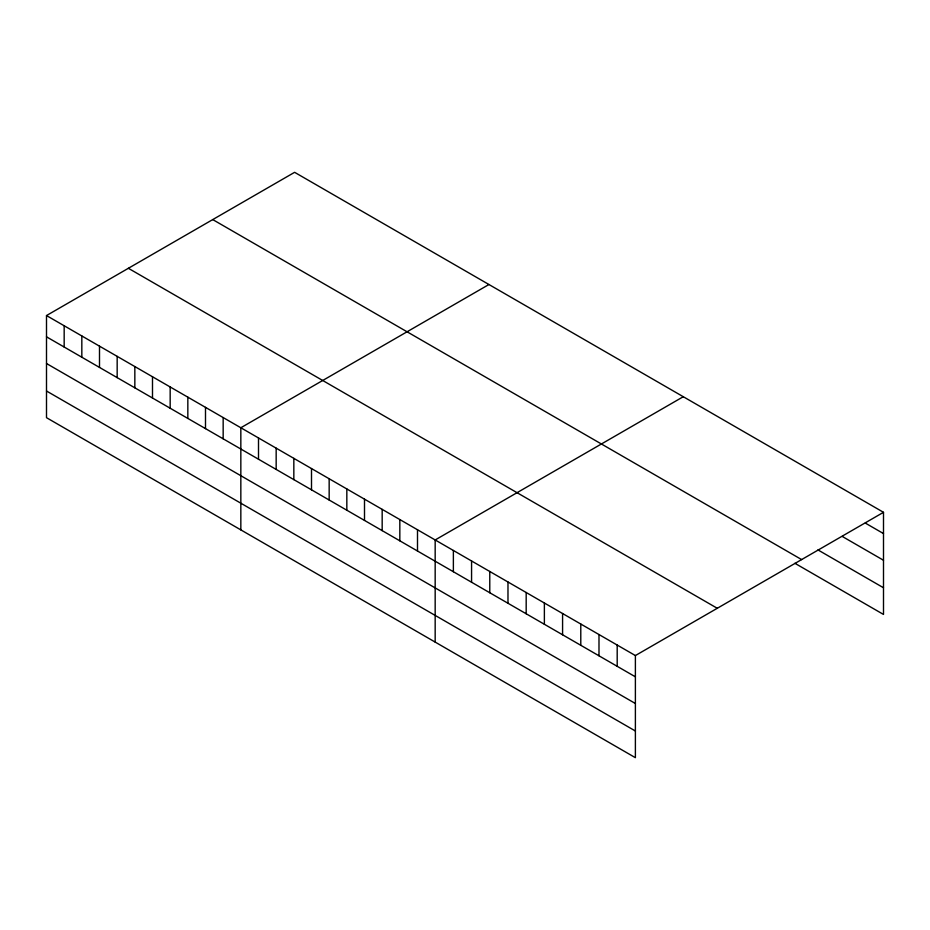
<?xml version="1.0" encoding="UTF-8"?>
<svg xmlns="http://www.w3.org/2000/svg" width="930" height="930" viewBox="0 0 930 930"><rect width="100%" height="100%" fill="white"/><g stroke="black" fill="none" stroke-linecap="round" stroke-linejoin="round"><path stroke-width="1.4" d="M46.5 315.561L635.388 655.557L635.388 757.683L46.5 417.686L46.5 315.561L294.612 172.317L883.5 512.314L883.5 614.439L794.918 563.301M488.948 284.51L240.835 427.754L240.835 529.891M683.283 396.715L435.17 539.958L435.17 642.084M635.388 655.557L883.5 512.314M865.295 523.067L883.5 533.576M842.243 536.436L883.5 560.255M817.97 549.921L883.5 587.76M212.738 219.585L801.625 559.581M128.375 268.293L717.263 608.278M46.5 336.823L635.388 676.819M46.5 363.514L635.388 703.51M46.5 391.007L635.388 731.003M617.194 645.048L617.194 666.31M598.99 634.539L598.99 655.801M580.785 624.03L580.785 645.292M562.58 613.521L562.58 634.783M544.375 603.012L544.375 624.274M526.182 592.503L526.182 613.765M507.978 581.994L507.978 603.256M489.773 571.485L489.773 592.747M471.568 560.976L471.568 582.238M453.375 550.467L453.375 571.729M417.5 529.751L417.5 551.025M399.83 519.556L399.83 540.818M382.172 509.361L382.172 530.623M364.502 499.154L364.502 520.428M346.832 488.959L346.832 510.221M329.162 478.752L329.162 500.026M311.503 468.557L311.503 489.819M293.834 458.362L293.834 479.624M276.163 448.155L276.163 469.429M258.505 437.96L258.505 459.222M223.165 417.558L223.165 438.821M205.495 407.363L205.495 428.625M187.837 397.156L187.837 418.43M170.167 386.961L170.167 408.224M152.497 376.755L152.497 398.028M134.838 366.56L134.838 387.822M117.168 356.364L117.168 377.627M99.498 346.158L99.498 367.431M81.828 335.963L81.828 357.225M64.17 325.756L64.17 347.029"/></g></svg>
